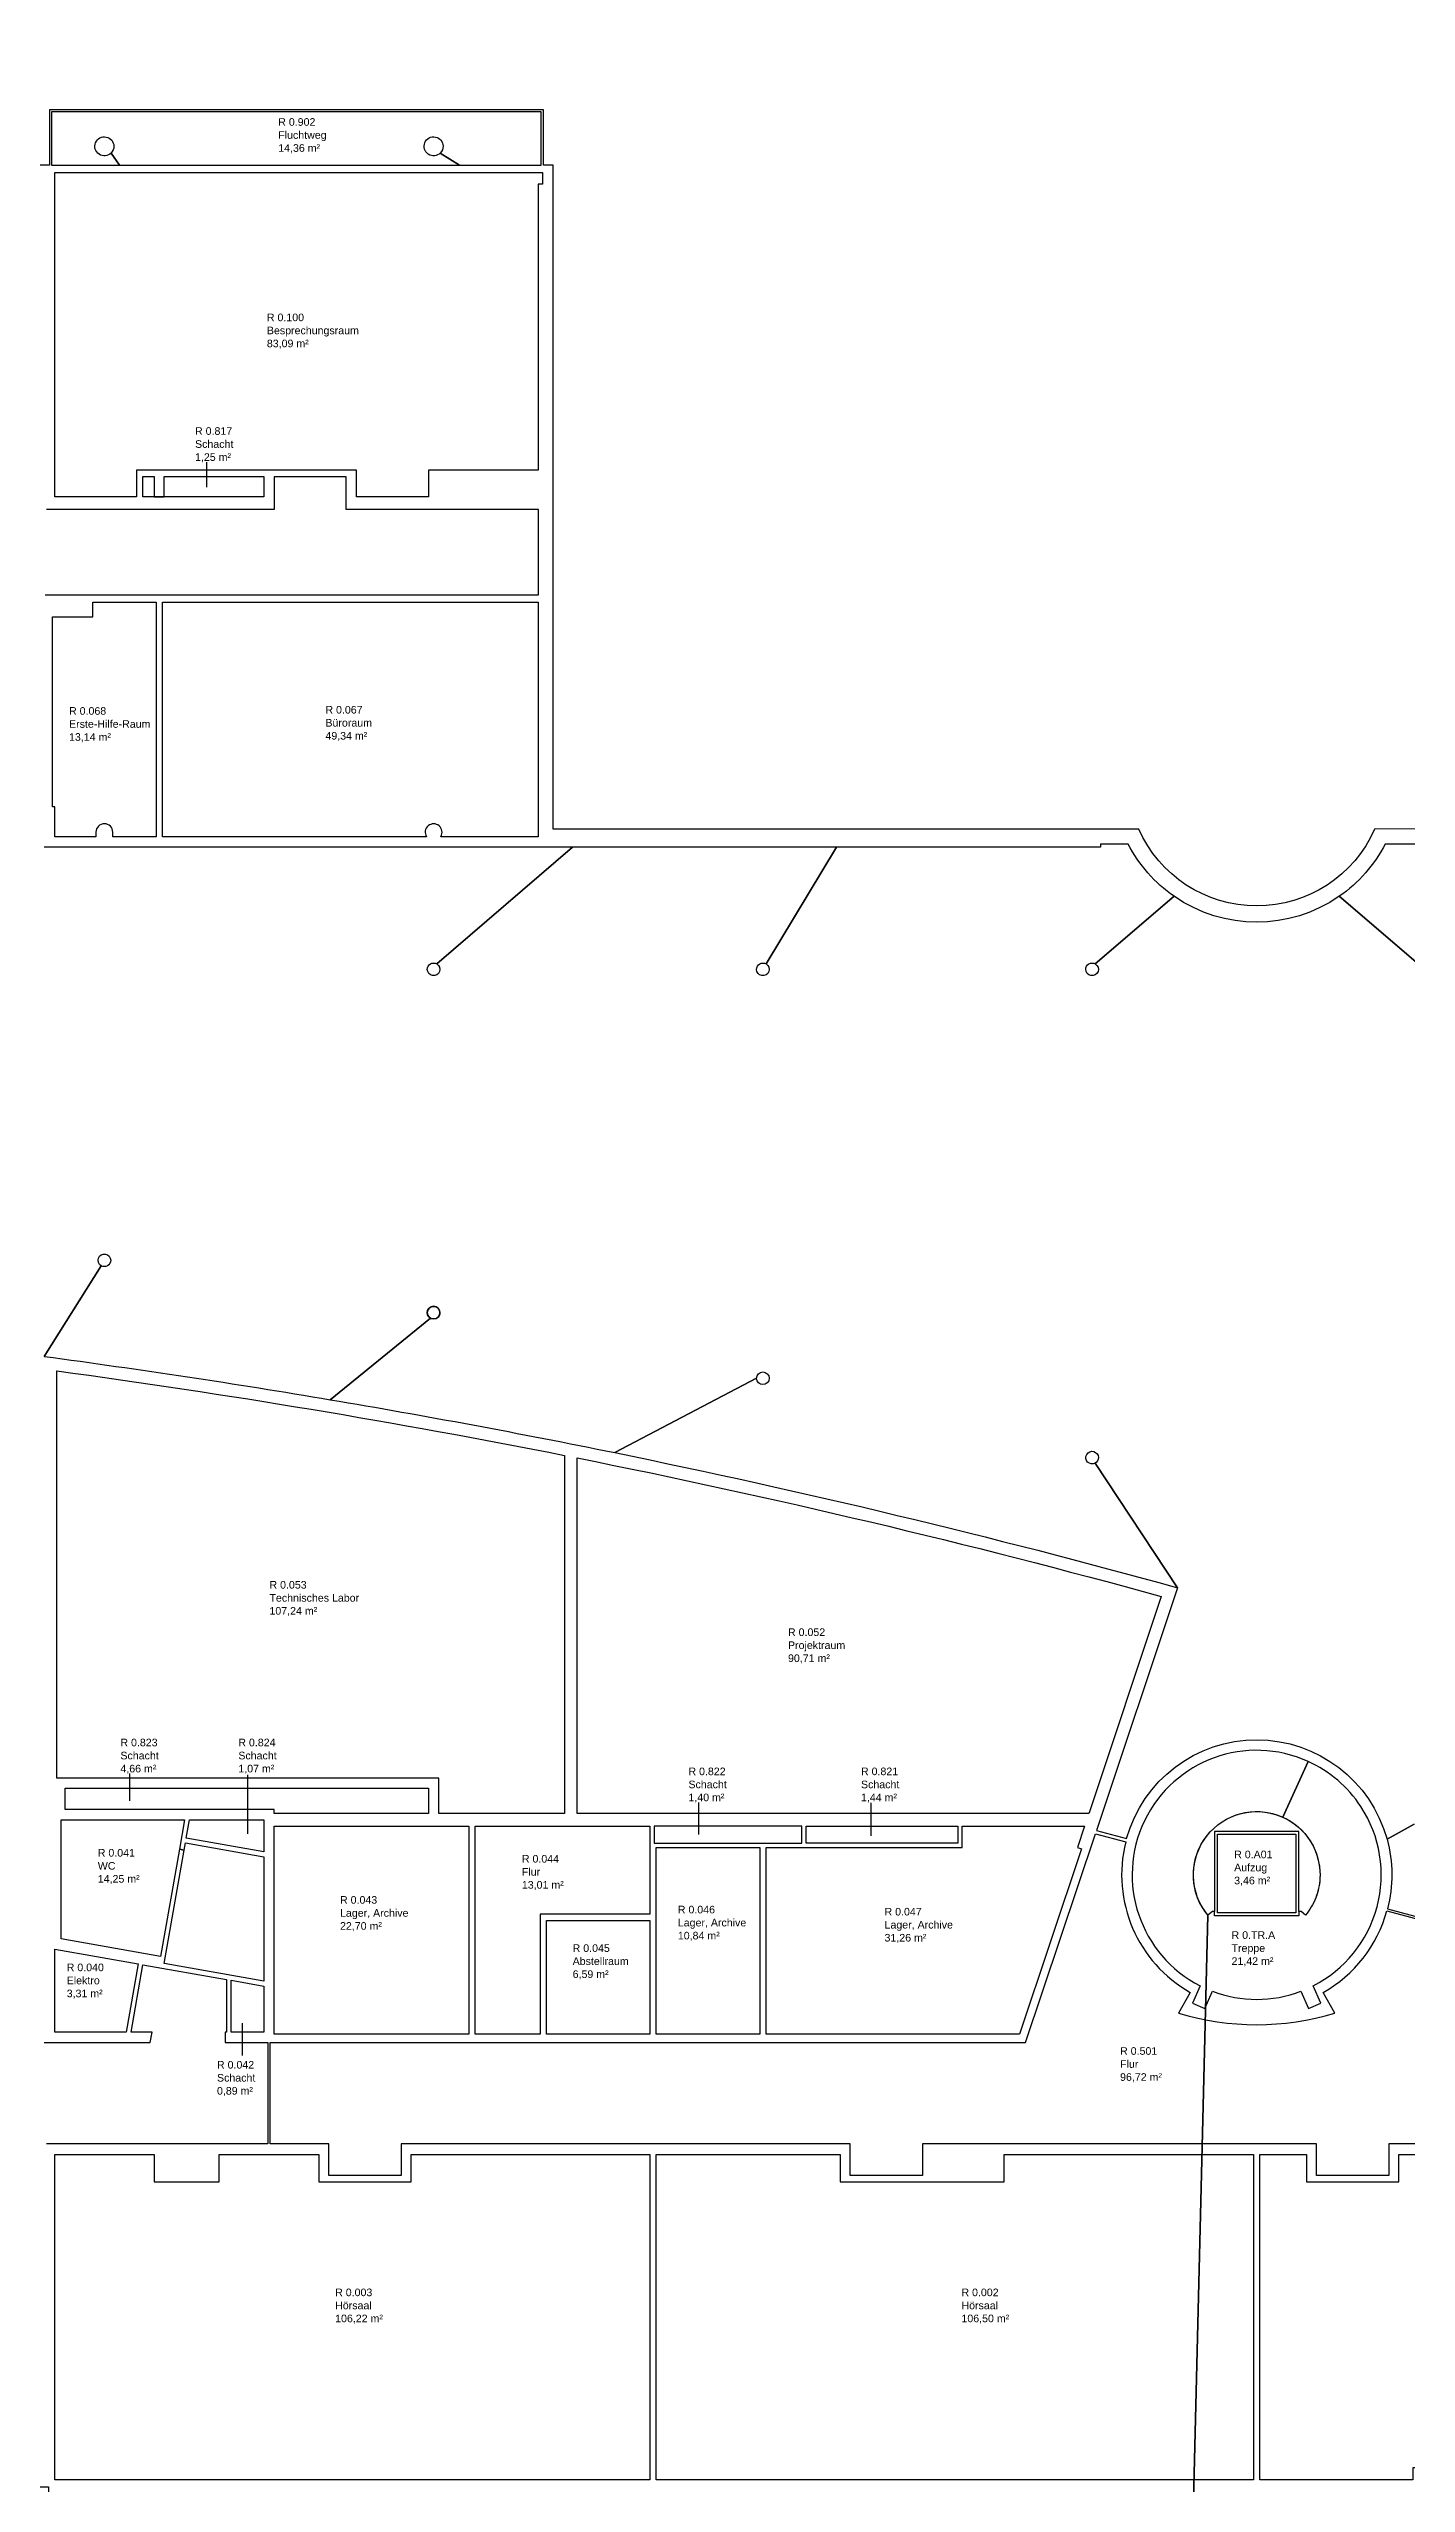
# Model space of a CAD drawing. Header units: metres. Extents: x -177 to 28, y -52 to 98.
# Drawn here: x -31.1 to 1.1, y -14.3 to 43.4 of the extents above; entities that cross this region are included whole.
import ezdxf

# ---------------------------------------------------------------- set-up
doc = ezdxf.new("R2010")
doc.units = ezdxf.units.M
doc.header["$LTSCALE"] = 2
doc.header["$MEASUREMENT"] = 0
for name, color, linetype in [('BGF', 10, 'BYLAYER'), ('BODENBELAG', 7, 'CONTINUOUS'), ('RAUMBEZEICHNUNG', 7, 'CONTINUOUS'), ('RAUMFLAECHE', 7, 'CONTINUOUS'), ('RAUMHOEHE', 7, 'CONTINUOUS'), ('RAUMNUMMER', 7, 'CONTINUOUS'), ('RAUMPOLYGON', 2, 'CONTINUOUS'), ('RAUMSTEMPEL', 7, 'CONTINUOUS')]:
    doc.layers.add(name, color=color, linetype=linetype)
doc.styles.add('ARIAL', font='arial.ttf')

# ---------------------------------------------------------------- blocks, each defined once
blk = doc.blocks.new('Famos1')
at = {"layer": 'BODENBELAG', "style": 'ARIAL'}
blk.add_attdef('BODENBELAG', (0.101, -1.246), '', height=0.18, dxfattribs=at)
at = {"layer": 'RAUMBEZEICHNUNG', "style": 'ARIAL'}
blk.add_attdef('RAUMBEZEICHNUNG', (0.101, -0.321), '', height=0.18, dxfattribs=at)
at = {"layer": 'RAUMFLAECHE', "style": 'ARIAL'}
blk.add_attdef('FLÄCHENINHALT', (0.101, -0.629), '', height=0.18, dxfattribs=at)
at = {"layer": 'RAUMHOEHE', "style": 'ARIAL'}
blk.add_attdef('RAUMHÖHE', (0.101, -0.938), '', height=0.18, dxfattribs=at)
at = {"layer": 'RAUMNUMMER', "style": 'ARIAL'}
blk.add_attdef('RAUMNUMMER', (0.101, -0.012), '', height=0.18, dxfattribs=at)

msp = doc.modelspace()

# ---------------------------------------------------------------- linework, layer by layer
at = {"layer": 'BGF', "flags": 128}
msp.add_lwpolyline([(-139.825, 45.04), (-139.825, 32.273), (-139.175, 32.273), (-139.175, 32.283), (-138.52, 32.283), (-138.525, 28.903), (-139.825, 28.903), (-139.825, 6.408), (-123.322, 4.673), (-123.16, 5.573), (-123.16, 5.573), (-123.156, 5.598), (-123.092, 5.586), (-120.345, 20.894), (-120.421, 20.907), (-119.568, 25.599), (-125.779, 25.974, -0.967499), (-128.775, 26.102, -0.009793), (-128.773, 26.161, -0.080703), (-128.673, 26.632, -0.080704), (-128.429, 27.046), (-128.325, 26.954), (-128.275, 26.954), (-128.275, 25.138), (-126.275, 25.138), (-126.275, 26.954), (-126.225, 26.954), (-126.121, 27.046, -0.194623), (-125.779, 25.974), (-119.568, 25.599), (-119.398, 26.538), (-114.805, 26.538), (-114.805, 24.397), (-107.384, 24.403), (-104.17, 18.356, 0.336385), (-109.892, 6.179, 0.272678), (-102.628, -1.238, 0.0784), (-99.091, -1.696, 0.104734), (-94.16, -0.469), (-92.368, -3.84), (-92.939, -3.958), (-92.904, -4.125, 0.007302), (-100.617, -5.853, 0.333488), (-100.909, -5.923, 0.00739), (-108.663, -7.909, 0.333487), (-108.953, -7.988, 0.007389), (-116.641, -10.212, 0.333492), (-116.928, -10.3, 0.00733), (-124.538, -12.755), (-124.573, -12.651), (-124.918, -12.768), (-124.672, -13.489), (-125.426, -13.746, 0.281069), (-128.486, -12.347), (-128.544, -12.19), (-129.919, -12.681), (-129.865, -12.84), (-128.97, -14.36, -0.734969), (-126.696, -16.098), (-126.824, -16.046), (-126.872, -16.064), (-127.459, -14.42), (-127.482, -14.354), (-127.548, -14.378), (-129.3, -15.003), (-129.366, -15.026), (-129.343, -15.092), (-128.756, -16.737), (-128.802, -16.753), (-128.803, -16.753), (-128.869, -16.875, -0.543396), (-128.97, -14.36), (-129.865, -12.84, 0.278102), (-131.354, -15.859), (-132.089, -16.135), (-132.356, -15.423), (-132.74, -15.567), (-132.701, -15.67), (-132.72, -15.677), (-140.028, -18.541), (-140.07, -18.439), (-140.523, -18.625), (-138.912, -22.558), (-140.202, -23.086), (-139.953, -24.19), (-150.757, -26.498), (-151.293, -23.459), (-151.421, -23.481), (-151.429, -23.437), (-151.473, -23.187), (-153.126, -23.187), (-153.126, -16.987), (-152.326, -16.987), (-152.326, -14.337), (-152.376, -14.337), (-152.376, -14.087), (-153.126, -14.087), (-153.126, -4.047), (-152.376, -4.047), (-152.376, 1.513), (-155.025, 1.513), (-155.025, 3.868), (-154.425, 3.868), (-154.425, 28.813), (-155.025, 28.813), (-155.025, 32.273), (-153.725, 32.273), (-153.725, 55.538), (-156.103, 55.538), (-156.889, 95.807), (-155.205, 95.807), (-155.205, 97.907), (-165.305, 97.907), (-165.305, 95.807), (-156.889, 95.807), (-156.103, 55.538), (-158.48, 55.538), (-158.48, 55.493), (-168.87, 55.493), (-168.87, 55.538), (-169.725, 55.538), (-169.725, 32.358), (-169.125, 32.358), (-169.125, 27.788), (-168.927, 27.788), (-167.525, 26.917, -0.02685), (-167.429, 27.046), (-167.325, 26.954), (-167.275, 26.954), (-167.275, 25.138), (-165.275, 25.138), (-165.275, 26.954), (-165.225, 26.954), (-165.121, 27.046, -1.431709), (-167.775, 26.102, -0.090568), (-167.673, 26.632, -0.053738), (-167.525, 26.917), (-168.927, 27.788, 0.374891), (-168.315, 23.688), (-168.315, 21.013), (-169.97, 21.013), (-169.97, 20.938), (-170.593, 20.938), (-176.968, -51.922), (-166.506, -47.373), (-166.506, -48.959), (-157.511, -45.048), (-158.388, -43.031), (-156.635, -42.268), (-156.387, -42.837), (-153.801, -41.712), (-153.801, -30.037), (-152.323, -29.776), (-152.32, -29.796), (-152.301, -29.904), (-150.713, -29.623), (-150.221, -29.538), (-150.757, -26.498), (-139.953, -24.19), (-138.705, -29.708), (-136.373, -28.753), (-134.453, -33.44), (-135.336, -33.802), (-135.018, -35.21, -0.047975), (-88.841, -20.981), (-89.111, -19.679, -0.001436), (-87.587, -19.369), (-88.069, -22.102), (-86.119, -22.446), (-86.096, -22.316), (-83.847, -22.712), (-83.461, -21.077), (-85.972, -20.634), (-85.542, -18.191), (-84.577, -18.361), (-84.6, -18.495), (-85.053, -18.415), (-85.437, -20.591), (-83.447, -20.942), (-83.064, -18.765), (-83.615, -18.668), (-83.592, -18.535), (-82.528, -18.723), (-82.959, -21.165), (-83.461, -21.077), (-83.847, -22.712), (-81.598, -23.109), (-81.317, -21.516), (-81.187, -21.539), (-80.575, -18.067, -0.004043), (-76.508, -17.404), (-76.474, -17.627, 0.912205), (-76.415, -18.071), (-76.32, -18.69, -0.039463), (-36.25, -15.707), (-36.25, -14.628), (-40.321, -0.871), (-40.425, -0.778), (-40.475, -0.778), (-40.475, 1.118), (-42.475, 1.118), (-42.475, 0.968), (-42.475, -0.778), (-42.525, -0.778), (-42.629, -0.871, -1.431709), (-39.975, 0.073, -0.009793), (-39.977, 0.014, -0.080703), (-40.077, -0.456, -0.080704), (-40.321, -0.871), (-36.25, -14.628), (-36.25, -14.412), (-31.1, -14.412), (-31.1, -15.707), (-3.996, -15.707), (-3.629, -0.871, -1.431709), (-0.975, 0.073, -0.009793), (-0.977, 0.014, -0.080703), (-1.077, -0.456, -0.080704), (-1.321, -0.871), (-1.425, -0.778), (-1.475, -0.778), (-1.475, 1.118), (-3.475, 1.118), (-3.475, 0.968), (-3.475, -0.778), (-3.525, -0.778), (-3.629, -0.871), (-3.996, -15.707), (1.425, -15.707), (1.425, -15.607), (18.35, -15.607), (18.35, -14.412), (18.56, -14.412), (18.56, -12.433), (19.466, -12.19), (17.973, -6.618), (17.855, -6.177), (17.255, -6.177), (17.255, -4.372), (19.855, -4.372), (19.855, -4.117), (24.434, -4.117), (24.918, -2.02), (27.817, -2.696), (28.34, 12.262), (19.676, 13.557), (19.669, 13.507), (15.73, 14.096), (13.904, 24.433), (13.83, 24.433), (13.83, 24.865), (0.318, 24.863, -0.652479), (-5.268, 24.863), (-19.14, 24.863), (-19.14, 40.588), (-19.375, 40.588), (-19.375, 41.903), (-31.075, 41.903), (-31.075, 40.588), (-36.25, 40.588), (-36.25, 40.804), (-40.321, 27.046, -1.431709), (-42.975, 26.102, -0.009793), (-42.973, 26.161, -0.080703), (-42.873, 26.632, -0.080704), (-42.629, 27.046), (-42.525, 26.954), (-42.475, 26.954), (-42.475, 25.058), (-40.475, 25.058), (-40.475, 25.208), (-40.475, 26.954), (-40.425, 26.954), (-40.321, 27.046), (-36.25, 40.804), (-36.25, 41.888), (-71.065, 41.888), (-71.065, 42.048), (-72.675, 42.048), (-72.675, 41.888), (-87.64, 41.888), (-87.121, 27.046, -1.431709), (-89.775, 26.102, -0.009793), (-89.773, 26.161, -0.080703), (-89.673, 26.632, -0.080704), (-89.429, 27.046), (-89.325, 26.954), (-89.275, 26.954), (-89.275, 25.138), (-87.275, 25.138), (-87.275, 26.954), (-87.225, 26.954), (-87.121, 27.046), (-87.64, 41.888), (-102.605, 41.888), (-102.605, 42.047), (-103.755, 42.048), (-103.755, 41.628), (-103.294, 41.628), (-103.218, 41.453), (-102.799, 40.489), (-106.568, 38.85), (-108.564, 43.442), (-108, 43.688), (-113.555, 56.462), (-139.825, 45.04)], format="xyb", close=True, dxfattribs=at)
at = {"layer": 'RAUMPOLYGON', "flags": 128}
for points in [[(-31.025, 41.853), (-31.025, 40.588), (-29.414, 40.588), (-29.616, 40.879, -5.027339), (-29.55, 41.038, -0.198912), (-29.616, 40.879), (-29.414, 40.588), (-21.358, 40.588), (-21.816, 40.879, -5.027339), (-21.75, 41.038, -0.198912), (-21.816, 40.879), (-21.358, 40.588), (-19.425, 40.588), (-19.425, 41.853), (-31.025, 41.853)], [(-31, 29.888), (-30.05, 29.888), (-30.05, 30.238), (-28.55, 30.238), (-28.55, 24.683), (-29.575, 24.683), (-29.575, 24.788, 1), (-29.975, 24.788), (-29.975, 24.683), (-30.95, 24.683), (-30.95, 25.388), (-31, 25.388)], [(-28.4, 30.238), (-19.5, 30.238), (-19.5, 24.683), (-20.62, 24.683), (-20.62, 24.683), (-21.805, 24.683, 1.788918), (-22.145, 24.683), (-25.93, 24.683), (-25.93, 24.683), (-28.4, 24.683)], [(-22.125, 13.407, 1), (-21.825, 13.407, 1)], [(-30.9, 12.026, -0.01525), (-18.875, 10.024), (-18.875, 1.538), (-21.85, 1.538), (-21.85, 2.378), (-30.9, 2.378)], [(-18.575, 9.964, -0.017796), (-4.736, 6.685), (-6.446, 1.558), (-6.453, 1.538), (-18.575, 1.538)], [(-3.521, -2.671, 0.183206), (-1.429, -2.671), (-1.247, -3.082), (-0.955, -2.953), (-1.137, -2.541, 0.446885), (-0.009, 1.707, 0.141719), (-1.255, 2.773), (-1.854, 1.453, -0.296595), (-0.975, 0.073, -0.090568), (-1.077, -0.456, -0.080704), (-1.321, -0.871), (-1.425, -0.778), (-1.475, -0.778), (-1.475, -0.882), (-3.475, -0.882), (-3.475, -0.778), (-3.525, -0.778), (-3.629, -0.871, -0.796773), (-1.854, 1.453), (-1.255, 2.773, 0.978044), (-3.814, -2.541), (-3.996, -2.953), (-3.703, -3.082), (-3.521, -2.671)]]:
    msp.add_lwpolyline(points, format="xyb", close=True, dxfattribs=at)
for points in [[(-30.95, 40.387), (-30.95, 40.418), (-19.395, 40.418), (-19.395, 40.138), (-19.5, 40.138), (-19.5, 33.363), (-22.095, 33.363), (-22.095, 32.738), (-23.805, 32.738), (-23.805, 33.363), (-24.045, 33.363), (-29.01, 33.363), (-29.01, 32.738), (-30.95, 32.738)], [(-28.86, 33.213), (-28.595, 33.213), (-28.595, 32.738), (-28.355, 32.738), (-28.355, 33.213), (-25.995, 33.213), (-25.995, 32.738), (-28.86, 32.738)], [(-30.7, 2.138), (-22.1, 2.138), (-22.1, 1.538), (-25.75, 1.538), (-25.75, 1.638), (-30.7, 1.638)], [(-30.8, 1.388), (-27.876, 1.388), (-27.998, 0.695), (-27.885, 0.675), (-27.855, 0.843), (-26, 0.516), (-26, -2.429), (-28.359, -2.013), (-27.885, 0.675), (-27.998, 0.695), (-28.446, -1.846), (-30.8, -1.431)], [(-27.759, 1.388), (-26, 1.388), (-26, 0.632), (-27.835, 0.956)], [(-20.99, 1.238), (-16.85, 1.238), (-16.85, -0.847), (-19.45, -0.847), (-19.45, -3.687), (-20.99, -3.687)], [(-14.1, 0.738), (-9.45, 0.738), (-9.45, 1.238), (-6.552, 1.238), (-6.719, 0.738), (-6.624, 0.706), (-8.094, -3.687), (-14.1, -3.687)], [(-30.95, -1.673), (-28.975, -2.021), (-29.26, -3.637), (-30.95, -3.637)], [(-26.77, -2.41), (-26, -2.546), (-26, -3.637), (-26.77, -3.637)], [(-30.95, -6.537), (-28.595, -6.537), (-28.595, -7.187), (-27.055, -7.187), (-27.055, -6.537), (-24.695, -6.537), (-24.695, -7.187), (-22.505, -7.187), (-22.505, -6.537), (-16.85, -6.537), (-16.85, -14.242), (-30.95, -14.242)], [(-16.7, -6.537), (-12.345, -6.537), (-12.345, -7.187), (-8.455, -7.187), (-8.455, -6.537), (-2.55, -6.537), (-2.55, -14.242), (-16.7, -14.242)], [(-2.4, -6.537), (-1.295, -6.537), (-1.295, -7.187), (0.895, -7.187), (0.895, -6.537), (3.905, -6.537), (3.905, -7.187), (7.805, -7.187), (7.805, -14.242), (1.625, -14.242), (1.625, -13.962), (1.225, -13.962), (1.225, -14.242), (-2.4, -14.242)]]:
    msp.add_lwpolyline(points, close=True, dxfattribs=at)
for points in [[(-31.176, 30.414), (-19.49, 30.414), (-19.49, 32.438), (-24.045, 32.438), (-24.045, 33.208), (-25.755, 33.208), (-25.755, 32.438), (-31.15, 32.438)], [(-31.2, -3.887), (-28.689, -3.887), (-28.645, -3.637), (-29.143, -3.637), (-28.861, -2.041), (-26.885, -2.39), (-26.885, -3.637), (-26.915, -3.637), (-26.915, -3.887), (-25.9, -3.887), (-25.9, -6.287), (-31.15, -6.287)]]:
    msp.add_lwpolyline(points, dxfattribs=at)
for points in [[(1.35, 21.668), (-0.519, 23.27, -0.313016), (-4.431, 23.27), (-6.3, 21.668, -1.732051), (-6.525, 21.538, -0.57735), (-6.3, 21.668), (-4.431, 23.27, -0.121941), (-5.52, 24.508), (-6.175, 24.508), (-6.175, 24.433), (-12.431, 24.433), (-14.1, 21.668, -1.732051), (-14.325, 21.538, -0.57735), (-14.1, 21.668), (-12.431, 24.433), (-18.688, 24.433), (-21.9, 21.668, -1.732051), (-22.125, 21.538, -0.57735), (-21.9, 21.668), (-18.688, 24.433), (-31.2, 24.433)], [(5.025, 24.508), (0.569, 24.508, -0.121941), (-0.519, 23.27), (1.35, 21.668, -3.732051)], [(-31.2, 12.369), (-29.85, 14.517, -1.732051), (-29.625, 14.647, -0.57735), (-29.85, 14.517), (-31.2, 12.369, -0.008564), (-24.422, 11.345), (-22.05, 13.277, -1.732051), (-21.825, 13.407, -0.57735), (-22.05, 13.277), (-24.422, 11.345, -0.008564), (-17.682, 10.09), (-14.325, 11.851, -1), (-14.025, 11.851, -1), (-14.325, 11.851), (-17.682, 10.09, -0.017128), (-4.352, 6.891), (-6.3, 9.843, -3.732051), (-6.225, 9.972, -0.267949), (-6.3, 9.843), (-4.352, 6.891), (-6.27, 1.136), (-5.558, 0.945, -0.761653), (0.612, 0.931), (1.253, 1.286, -0.414214)], [(1.253, 1.286), (0.612, 0.931, -0.130924), (0.622, -0.716), (4.102, -1.649)], [(2.859, -6.287), (0.655, -6.287), (0.655, -7.032), (-1.055, -7.032), (-1.055, -6.287), (-10.395, -6.287), (-10.395, -7.032), (-12.105, -7.032), (-12.105, -6.287), (-22.745, -6.287), (-22.745, -7.032), (-24.455, -7.032), (-24.455, -6.287), (-25.85, -6.287), (-25.85, -3.887), (-25.85, -3.887), (-7.95, -3.887), (-6.296, 1.06), (-5.579, 0.866, 0.337659), (-4.048, -2.699), (-4.325, -3.189, 0.147643), (-0.626, -3.189), (-0.902, -2.699, 0.19942), (0.609, -0.765), (4.089, -1.697)]]:
    msp.add_lwpolyline(points, format="xyb", dxfattribs=at)
at = {"layer": 'RAUMPOLYGON'}
for points in [[(-25.75, 1.238), (-21.14, 1.238), (-21.14, -3.687), (-25.75, -3.687)], [(-13.25, 1.238), (-16.75, 1.238), (-16.75, 0.838), (-13.25, 0.838)], [(-13.15, 1.238), (-9.555, 1.238), (-9.555, 0.838), (-13.15, 0.838)], [(-16.7, 0.738), (-14.25, 0.738), (-14.25, -3.687), (-16.7, -3.687)], [(-1.545, -0.812), (-3.405, -0.812), (-3.405, 1.048), (-1.545, 1.048)], [(-19.3, -0.997), (-16.85, -0.997), (-16.85, -3.687), (-19.3, -3.687)]]:
    msp.add_lwpolyline(points, close=True, dxfattribs=at)
at = {"layer": 'RAUMSTEMPEL'}
for p, q in [((-27.353, 33.557), (-27.353, 32.96)), ((-29.181, 2.486), (-29.181, 1.84)), ((-26.386, 2.456), (-26.386, 1.056)), ((-15.699, 1.799), (-15.699, 1.04)), ((-11.619, 1.797), (-11.619, 1.015)), ((-26.5, -4.191), (-26.5, -3.428))]:
    msp.add_line(p, q, dxfattribs=at)

# ---------------------------------------------------------------- block references
ref = msp.add_blockref('Famos1', (-25.757, 39.398), dxfattribs=at)
ref.add_attrib('RAUMNUMMER', 'R 0.902', (-25.656, 41.525), dxfattribs={"layer": 'RAUMNUMMER', "height": 0.18, "style": 'ARIAL'})
ref.add_attrib('RAUMBEZEICHNUNG', 'Fluchtweg', (-25.656, 41.216), dxfattribs={"layer": 'RAUMBEZEICHNUNG', "height": 0.18, "style": 'ARIAL'})
ref.add_attrib('FLÄCHENINHALT', '14,36 m²', (-25.656, 40.908), dxfattribs={"layer": 'RAUMFLAECHE', "height": 0.18, "style": 'ARIAL'})
for p, values in [((-26.026, 36.907), {'RAUMNUMMER': 'R 0.100', 'RAUMBEZEICHNUNG': 'Besprechungsraum', 'FLÄCHENINHALT': '83,09 m²'}), ((-30.713, 27.584), {'RAUMNUMMER': 'R 0.068', 'RAUMBEZEICHNUNG': 'Erste-Hilfe-Raum', 'FLÄCHENINHALT': '13,14 m²'}), ((-24.639, 27.612), {'RAUMNUMMER': 'R 0.067', 'RAUMBEZEICHNUNG': 'Büroraum', 'FLÄCHENINHALT': '49,34 m²'}), ((-25.965, 6.881), {'RAUMNUMMER': 'R 0.053', 'RAUMBEZEICHNUNG': 'Technisches Labor', 'FLÄCHENINHALT': '107,24 m²'}), ((-13.68, 5.759), {'RAUMNUMMER': 'R 0.052', 'RAUMBEZEICHNUNG': 'Projektraum', 'FLÄCHENINHALT': '90,71 m²'}), ((-30.032, 0.532), {'RAUMNUMMER': 'R 0.041', 'RAUMBEZEICHNUNG': 'WC', 'FLÄCHENINHALT': '14,25 m²'}), ((-3.11, 0.493), {'RAUMNUMMER': 'R 0.A01', 'RAUMBEZEICHNUNG': 'Aufzug', 'FLÄCHENINHALT': '3,46 m²'}), ((-19.985, 0.39), {'RAUMNUMMER': 'R 0.044', 'RAUMBEZEICHNUNG': 'Flur', 'FLÄCHENINHALT': '13,01 m²'}), ((-24.293, -0.584), {'RAUMNUMMER': 'R 0.043', 'RAUMBEZEICHNUNG': 'Lager, Archive', 'FLÄCHENINHALT': '22,70 m²'}), ((-16.29, -0.813), {'RAUMNUMMER': 'R 0.046', 'RAUMBEZEICHNUNG': 'Lager, Archive', 'FLÄCHENINHALT': '10,84 m²'}), ((-11.393, -0.863), {'RAUMNUMMER': 'R 0.047', 'RAUMBEZEICHNUNG': 'Lager, Archive', 'FLÄCHENINHALT': '31,26 m²'}), ((-18.782, -1.726), {'RAUMNUMMER': 'R 0.045', 'RAUMBEZEICHNUNG': 'Abstellraum', 'FLÄCHENINHALT': '6,59 m²'}), ((-3.172, -1.417), {'RAUMNUMMER': 'R 0.TR.A', 'RAUMBEZEICHNUNG': 'Treppe', 'FLÄCHENINHALT': '21,42 m²'}), ((-30.768, -2.183), {'RAUMNUMMER': 'R 0.040', 'RAUMBEZEICHNUNG': 'Elektro', 'FLÄCHENINHALT': '3,31 m²'}), ((-5.813, -4.163), {'RAUMNUMMER': 'R 0.501', 'RAUMBEZEICHNUNG': 'Flur', 'FLÄCHENINHALT': '96,72 m²'}), ((-24.409, -9.882), {'RAUMNUMMER': 'R 0.003', 'RAUMBEZEICHNUNG': 'Hörsaal', 'FLÄCHENINHALT': '106,22 m²'}), ((-9.571, -9.882), {'RAUMNUMMER': 'R 0.002', 'RAUMBEZEICHNUNG': 'Hörsaal', 'FLÄCHENINHALT': '106,50 m²'})]:
    msp.add_blockref('Famos1', p, dxfattribs=at).add_auto_attribs(values)
ref = msp.add_blockref('Famos1', (-27.728, 32.51), dxfattribs=at)
ref.add_attrib('RAUMNUMMER', 'R 0.817', (-27.627, 34.203), dxfattribs={"layer": 'RAUMNUMMER', "height": 0.18, "style": 'ARIAL'})
ref.add_attrib('RAUMBEZEICHNUNG', 'Schacht', (-27.627, 33.895), dxfattribs={"layer": 'RAUMBEZEICHNUNG', "height": 0.18, "style": 'ARIAL'})
ref.add_attrib('FLÄCHENINHALT', '1,25 m²', (-27.627, 33.586), dxfattribs={"layer": 'RAUMFLAECHE', "height": 0.18, "style": 'ARIAL'})
ref = msp.add_blockref('Famos1', (-26.309, 1.064), dxfattribs=at)
ref.add_attrib('RAUMNUMMER', 'R 0.823', (-29.395, 3.133), dxfattribs={"layer": 'RAUMNUMMER', "height": 0.18, "style": 'ARIAL'})
ref.add_attrib('RAUMBEZEICHNUNG', 'Schacht', (-29.395, 2.824), dxfattribs={"layer": 'RAUMBEZEICHNUNG', "height": 0.18, "style": 'ARIAL'})
ref.add_attrib('FLÄCHENINHALT', '4,66 m²', (-29.395, 2.515), dxfattribs={"layer": 'RAUMFLAECHE', "height": 0.18, "style": 'ARIAL'})
ref = msp.add_blockref('Famos1', (-26.848, 0.208), dxfattribs=at)
ref.add_attrib('RAUMNUMMER', 'R 0.824', (-26.601, 3.133), dxfattribs={"layer": 'RAUMNUMMER', "height": 0.18, "style": 'ARIAL'})
ref.add_attrib('RAUMBEZEICHNUNG', 'Schacht', (-26.601, 2.824), dxfattribs={"layer": 'RAUMBEZEICHNUNG', "height": 0.18, "style": 'ARIAL'})
ref.add_attrib('FLÄCHENINHALT', '1,07 m²', (-26.601, 2.515), dxfattribs={"layer": 'RAUMFLAECHE', "height": 0.18, "style": 'ARIAL'})
ref = msp.add_blockref('Famos1', (-15.174, 0.324), dxfattribs=at)
ref.add_attrib('RAUMNUMMER', 'R 0.822', (-15.938, 2.449), dxfattribs={"layer": 'RAUMNUMMER', "height": 0.18, "style": 'ARIAL'})
ref.add_attrib('RAUMBEZEICHNUNG', 'Schacht', (-15.938, 2.14), dxfattribs={"layer": 'RAUMBEZEICHNUNG', "height": 0.18, "style": 'ARIAL'})
ref.add_attrib('FLÄCHENINHALT', '1,40 m²', (-15.938, 1.832), dxfattribs={"layer": 'RAUMFLAECHE', "height": 0.18, "style": 'ARIAL'})
ref = msp.add_blockref('Famos1', (-11.989, 0.32), dxfattribs=at)
ref.add_attrib('RAUMNUMMER', 'R 0.821', (-11.85, 2.449), dxfattribs={"layer": 'RAUMNUMMER', "height": 0.18, "style": 'ARIAL'})
ref.add_attrib('RAUMBEZEICHNUNG', 'Schacht', (-11.85, 2.14), dxfattribs={"layer": 'RAUMBEZEICHNUNG', "height": 0.18, "style": 'ARIAL'})
ref.add_attrib('FLÄCHENINHALT', '1,44 m²', (-11.85, 1.832), dxfattribs={"layer": 'RAUMFLAECHE', "height": 0.18, "style": 'ARIAL'})
ref = msp.add_blockref('Famos1', (-26.613, -3.068), dxfattribs=at)
ref.add_attrib('RAUMNUMMER', 'R 0.042', (-27.107, -4.502), dxfattribs={"layer": 'RAUMNUMMER', "height": 0.18, "style": 'ARIAL'})
ref.add_attrib('RAUMBEZEICHNUNG', 'Schacht', (-27.107, -4.81), dxfattribs={"layer": 'RAUMBEZEICHNUNG', "height": 0.18, "style": 'ARIAL'})
ref.add_attrib('FLÄCHENINHALT', '0,89 m²', (-27.107, -5.119), dxfattribs={"layer": 'RAUMFLAECHE', "height": 0.18, "style": 'ARIAL'})

doc.saveas('drawing.dxf')
